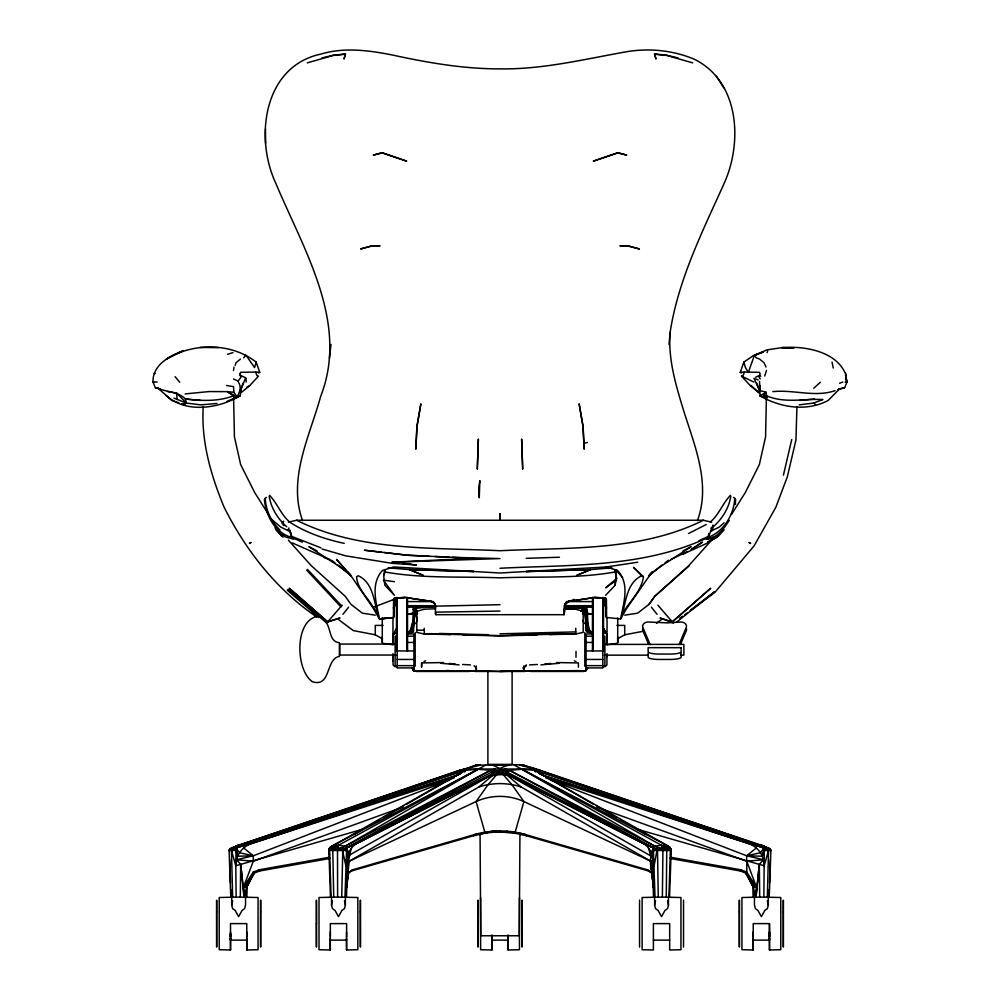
<?xml version="1.0" encoding="UTF-8"?>
<svg xmlns="http://www.w3.org/2000/svg" width="1000" height="1000" viewBox="0 0 1000 1000"><rect width="100%" height="100%" fill="white"/><g stroke="black" fill="none" stroke-linecap="round" stroke-linejoin="round"><path stroke-width="1.5" d="M230.525 933.875L230.525 936.812L230.5 923.612L246.762 923.612L246.762 936.812M230.512 933.375L230.512 950L219.225 949.7L219.225 897.525L230.512 897.237M246.788 939.562L246.775 950L258.062 949.7L258.062 897.525L246.775 897.237M330.337 936.812L330.35 923.612L346.625 923.612L346.613 936.812M564.087 614.688L564.85 604.1L564.087 614.688L435.913 614.688L435.238 613.65L435.763 606.15L434.387 603.138L431.613 601.375L404.6 597.388L394.4 598.013L393.575 599.538L393.425 617.712L379.387 618.938L373.363 608.438L351.037 575.938L336.6 559.513L351.037 575.938M487.887 671.2L487.887 764.375L512.112 764.375L512.112 671.2M507.463 765.138L485.725 765.088L338.462 845.263L337.2 850.188L346.675 847.812L355.913 843.95L489.725 776L500 774.587L500 768.55C512.75 761.1 527.438 766.038 540.25 770.3L770.125 848.662L770.9 850.188L769.237 897.138L753.5 897.138L753.363 886.625L745.788 873.112L740.35 870.987L669.875 858.413M592.45 650.938L592.487 597.4M593.138 650.938L593.175 597.4M602.8 650.938L602.837 597.5M603.525 597.5L603.488 650.938L586.075 650.938M617.712 617.825L617.712 642.562L616.85 643.4L607.075 644.737L607.038 618.337M753.238 936.812L753.238 923.612L769.513 923.612L769.513 936.812L769.425 923.612M753.238 931.862L753.225 950L741.938 949.7L741.938 897.525L753.225 897.237M766.4 399.988L766.4 397.238L765.575 436.85L759.312 464.712L745.312 492.537L731.425 514.55M796.925 406.863L795.95 439.95L787.337 476.8L775.85 507.287L754.062 545.938L714.912 592.4L689.963 610.9M230.512 940.113L230.512 937.9L230.512 940.113L246.725 940.113L246.713 937.9M234.862 847.3L238.625 845.263L229.875 848.662L229.1 850.188L230.763 897.138L246.5 897.138L246.637 886.625L254.213 873.112L259.65 870.987L330.125 858.413M330.325 931.862L330.288 950L319.012 949.7L319.012 897.525L330.288 897.237M346.538 931.862L346.562 950L357.837 949.7L357.837 897.525L346.562 897.237M392.962 618.337L392.962 644.725L383.15 643.4L382.287 642.562L382.287 617.825M491.925 939.562L491.9 950L480.613 949.7L480.613 897.525M508.2 939.562L508.162 950L519.45 949.7L519.45 897.525M576.013 657.25L576.038 651.438M662.375 897.138L662.95 848.662L661.538 845.263L514.275 765.088M753.225 937.9L753.225 940.113L769.438 940.113L769.438 937.9L769.438 940.113M769.488 950L769.45 931.862L769.488 950L780.775 949.7L780.788 923.612L780.775 897.525L769.488 897.237M763.863 897.138L764.3 850.5L763.962 846.15L761.375 845.263L765.138 847.3M330.312 937.9L330.288 940.113L346.512 940.113L346.525 937.9M394.225 616.875L394.375 599.4M643.413 576.675C641.762 591 629.25 601.725 622.312 613.825C626.112 600.388 627.325 582.238 641.75 575.763L643.413 576.675L633.562 567.375L641.75 575.763M240.3 897.138L240.688 864.375L236.513 859.712C238.275 852.537 243.538 846.7 250.35 843.95L458.325 774.925M421.637 662.938L421.587 667.212L421.65 662.925L443.55 662.562M341.737 897.138L342.788 849.1L341.875 847.513L333.237 848.988L330.588 848.662L329.85 847.513L467.25 769.025L532.75 769.025L593.713 804.412M393.425 617.712L379.538 618.837C376.225 603.05 370.163 583.725 382.512 570.438L393.65 566.962L500 573L606.35 566.962L637.75 562.212M523.638 670.6L523.725 666M666.263 897.138L666.762 848.988L661.538 845.263L654.75 846.15L509.4 770.3L505.037 769.025L503.088 773.088L503.387 774.7L512.075 784.887L523.913 801.55L650.825 861.237L652.375 864.375L653.5 884.65M363.475 829L240.688 864.375L243.35 887.588L246.287 897.138L246.525 887.588L247.812 883.2M519.938 833.988L519.263 935.763L480.737 935.763L480.062 833.988M302.613 520.7C287.375 478.762 309.788 436.25 320.75 396.138C349.412 322.625 303.488 249.587 275.988 183.675C254.375 138.175 263.275 66.312 320.9 54.088C344.25 47.025 369 50.388 392.45 55.025C427.825 62.713 463.688 68.963 500 68.875C543.162 69.525 585.138 59.025 627.337 51.6C649.862 48 673.1 50.35 694.188 59.175C739.587 81.388 742.8 142.5 724.013 183.675C702.412 231.637 678.2 279.837 670.125 332.362C667.962 358.75 675.675 384.5 683.275 409.462C694.275 444.925 711.2 483.65 697.387 520.7M767.35 897.138L768.538 850.5L767.887 847.513L770.575 850.5M344.975 897.138L346.675 847.812L345.25 846.15L338.462 845.263L331.675 846.15L328.837 849.1L330.462 897.138L346.475 897.138L347.625 864.375L346.525 859.712C347.762 853.575 350.525 847.475 355.913 843.95L491.675 774.438L500 772.95L508.325 774.438L653.325 847.812L662.5 850.5M523.675 670.475L523.737 668.012L526.475 665.037L523.062 668.15L525.925 665.713M753.5 897.138L753.675 890.9M564.987 606.475L564.087 614.038M668.888 897.138L670.413 850.5L669.412 848.662L661.538 845.263L668.325 846.15L670.15 847.513L671.2 850.5L669.538 897.138L653.525 897.138L652.375 864.375L653.475 859.712C652.237 853.575 649.475 847.475 644.087 843.95L508.325 774.438L504.25 770.662L500 770.2L492.025 771.95L346.675 847.812L347.4 856.225L489.725 776L495.75 770.662L500 772.95L504.25 770.662L653.325 847.812L655.025 897.138M246.287 897.138L246.637 886.625L243.35 887.588L244.013 897.138L240.688 864.375L235.787 865.7L236.137 897.138M769.025 897.138L769.287 889.362M769.488 883.15L770.263 859.825M329.588 850.5L329.85 847.513L328.837 849.1L329.588 850.5L331.112 897.138M346.5 884.65C346.887 871.988 348.175 860.013 351.45 847.862M417.475 613.775L416.075 608.138L415.075 609.812L413.4 631.7L407.75 632.762M838.55 388.938L844.613 387.812L839.275 389.188L828.1 400.513C806.287 411.925 780.688 407.562 759.95 395.95L760.05 385.475M636.525 829L759.312 864.375L755.987 897.138L759.312 864.375L763.487 859.712C761.725 852.537 756.462 846.7 749.65 843.95L541.675 774.925M540.25 770.3L540.2 774.438L535.475 769.25L770.9 850.188M733.525 497.463L734.788 498.137C734 514.4 724 531.337 708.375 537.325L708.675 533.425M449.837 779.938L253.325 855.788L237.688 856.225L236.038 846.15L459.75 770.3L464.525 769.25L459.8 774.438L459.75 770.3L480.3 765.138L485.725 765.088M605.6 595.312L615.163 585.225L616.05 575.025L614.85 569.55M652.6 856.225L653.325 847.812L654.75 846.15L662.8 850.188L670.275 850.188L671.162 849.1L668.325 846.15L534.45 770.3L521.925 769.25L509.4 770.3L507.975 771.95L508.325 774.438L510.275 776L650.575 855.788L652.6 856.225L653.575 850.5L657.212 849.1L662.8 850.188M564.85 604.1L564.113 612.163L564.712 611.788M669 344.45L670.125 332.362M760.288 378.9L759.05 377.362L760.15 373.837L759.463 372.337L744.438 372.038L743.05 375.637L741.475 376.087L750.4 385.775L758.863 392.638L759.15 389.837M735.35 504.462L735.6 499.475L735.15 498.663L734.562 499.275M670.275 850.188L670.15 847.513L669.412 848.662L666.762 848.988L658.125 847.513L657.212 849.1L654.15 865.7L652.375 864.375L653.487 887.588L651.9 873.112L647.575 869.837L525.425 834.562C508.875 829.712 491.125 829.712 474.575 834.562L352.425 869.837L348.1 873.112L346.512 887.588L347.625 864.375L345.85 865.7L342.488 850.5M345.85 865.7L346.525 859.712L349.425 855.788L346.675 847.812L490.6 770.3L494.963 769.025L496.912 773.088L496.613 774.7L487.925 784.887L476.087 801.55L349.175 861.237L346.525 859.712M329.425 358.175L331 344.45M615.175 585.212L616.3 575.65L614.925 569.75M229.425 850.5L232.113 847.513L231.462 850.5L235.787 865.7L236.513 859.712L253.325 855.788L243.562 847.862M605.7 607.6L605.662 603.387L603.275 603.125M394.4 598.013L395.112 598.562L393.512 608.35L394.125 604.15L394.3 607.6M346.675 847.812L491.675 774.438L492.025 771.95L494.963 769.025M235.787 865.7L236.075 847.812L459.75 770.3M258.425 373L259.75 372.362L256.175 362.125C231.025 342.35 193.088 342.688 166.337 359.1L182.963 350.863C169.275 356 152.463 365.138 152.988 382.038L155.387 387.812L160.162 388.762M233.512 370.5L234 367.075M348.762 872.125L346.512 887.588L349.175 861.237L479 786.925L492.987 775.088L496.912 773.088M670.525 855.062L671.2 850.5L653.575 850.5M166.163 395.487C185.938 413.6 218.325 408.6 240.05 395.95L241.3 388.812M550.163 779.938L746.675 855.788L762.312 856.225L763.925 847.812L534.362 770.2L533.225 768.55L519.7 765.138L524.312 765.138M345.387 897.237L345.387 905.15L344.475 908.625L341.938 910.425L338.475 916.637L335.012 910.425L332.475 908.625L331.538 905.15L332.463 900.763M245.55 897.237L245.55 905.15L244.625 908.625L242.087 910.425L238.625 916.637L235.162 910.425L232.625 908.625L231.7 905.15L232.638 900.763M668.462 897.237L668.462 905.15L667.537 908.625L665 910.425L661.538 916.637L658.075 910.425L655.537 908.625L654.613 905.15L655.537 900.763M582.525 613.775L583.725 608.288L584.625 608.025L586.55 629.888L587.212 631.725L590.925 631.475M512 671.175L585.65 671.137L587.1 667.788M783.438 475.112L791.725 439.525M586.7 667.475L585.312 670.775L512.188 670.8M282.312 523.362L283.525 521.362L282.312 523.362L284.25 525.525L283.263 525.388M412.388 622.762L410.087 631.413L409.075 631.475M768.3 897.237L768.3 905.15L767.375 908.625L764.837 910.425L761.375 916.637L757.913 910.425L755.375 908.625L754.45 905.15L754.45 897.237M235.212 365.425L235.925 362.788L240.4 359.113M383.95 575.025L385.325 569.95M385.238 570.15L383.7 575.65L384.825 585.212L394.4 595.312L383.4 580.112L394.4 581.7M759.7 897.138L759.312 864.375L764.212 865.7L768.538 850.5M256.175 362.125L254.562 367.55L245.963 355.15L243.7 357.812M243.388 382.962L237.2 396.962L227.087 401.312M597.062 807.1L746.75 861.237L746.812 872.125L756.65 887.588L753.363 886.625L753.713 897.138L756.65 887.588L746.75 861.237L746.675 855.788L756.438 847.862M412.55 625.975L410.087 631.413L413.4 631.7M764.725 376.012L766.488 370.5M762.312 856.225L764.3 850.5L768.325 849.1L770.837 850.5L764.3 850.5M741.575 373L740.25 372.362L743.825 362.125L754.038 355.15L763.188 351.975M580.9 611.45L582.9 607.612L564.375 609.263M767.075 352.612L767.638 351.012M412.788 631.725L415.375 608.025L433.963 606.525M415.662 623.587L417.188 620.4L415.075 609.812M243.35 887.588L253.188 872.125L254.213 873.112L246.525 887.588L253.988 872.125L254.213 873.112L243.35 887.588L253.25 861.237L253.325 855.788L239.475 852.738L236.075 847.812L229.1 850.188M708.375 537.325L712.962 525.112M509.4 770.3L653.325 847.812C647.337 860.212 652.562 874.638 653.487 887.588L650.825 861.237L521 786.925L507.013 775.088L503.088 773.088M844.613 387.812L847.013 382.038L845.588 374.85M679.025 644.562L686.475 626.9A5.5 4.35 0 0 0 681.025 622.013L667.275 622.875L648.1 622.013A5.5 4.35 0 0 0 642.65 626.9L650.15 644.562M680.75 643.85L686.475 630.262A5.5 4.35 0 0 0 686.275 628.45M348.1 873.112L351.45 870.987L473.6 835.725L484.338 833.388L484.837 832.225L476.087 801.55C491.188 794.663 508.812 794.663 523.913 801.55L515.163 832.225L515.662 833.388L526.4 835.725L648.55 870.987L651.9 873.112M289.262 531.112L287.838 530.525L288.975 527.913M411.5 631.663L412.388 629.738L413.288 609.725L414.663 607.35M587.612 668.238L585.65 671.137M412.863 609.2L414.45 606.775M396.163 628.763L393.075 634.775L395.75 632.9M740.35 870.987L740.95 869.837L746.812 872.125L745.788 873.112L753.475 887.588L753.713 897.138M670.413 850.5L671.162 849.1M606.562 617.475L620.612 618.938L626.638 608.438L652.062 572L648.737 575.887L659.887 566.987L691.125 546.688L682.987 550.887M328.837 849.1L329.725 850.188L330.588 848.662L338.462 845.263L333.237 848.988L332.775 850.5L333.738 897.138M155.387 387.812L158.262 388.4L171.9 400.513L178.85 402.775M327.738 621.838L340 617.975L327.65 621.925L289.262 588.25L327.738 621.838L342.113 605.188M495.75 770.662L492.987 775.088L491.675 774.438M729.287 520.375C723.913 528.488 717.362 537.987 706.9 539.087L706.062 538.888L706.7 538.1C642.212 567.913 569.275 564.725 500 568.25M454.113 777.925L250.35 843.95L236.075 847.812L465.637 770.2L466.775 768.55L475.688 765.138L480.35 765.138L475.688 765.138M541.675 774.912L763.925 847.812L760.525 852.738L746.675 855.788L763.487 859.712L764.212 865.7M624.725 615.163L637.65 613.175L649.062 604.312L654.837 596.2L688.812 565.625L711.637 540.125M649.062 604.312L654.837 596.213M466.775 768.55L467.25 769.025L465.637 770.2M240.263 390.487L239.95 385.475L238.062 381.075L240.95 377.362L239.85 373.837M342.95 614.288L348.625 607.188M587.612 622.762L589.913 631.413L588.312 628.725L587.137 609.2L585.875 606.688L587.612 629.738L588.5 631.663M534.362 770.2L532.75 769.025L533.225 768.55M351.45 870.987L352.425 869.837M473.6 835.725L474.575 834.562C491.65 831.925 508.6 830.163 525.425 834.562L526.4 835.725M769.837 848.988L761.375 845.263L768.425 848.375M568.387 601.375L564.237 606.15L565.612 603.138L568.387 601.375L595.4 597.388L605.6 598.013L606.425 599.538L606.575 617.712M718.4 536.138L724.15 529.763M240.613 375.513L245.613 377.738L240.85 389.837L241.137 392.638L249.6 385.775L258.525 376.087L256.95 375.637L255.562 372.038L240.538 372.337L240.238 375.613M464.55 771.95L467.25 769.025M710.35 521.975C719.025 514.688 722.638 503.35 730.413 495.363L730.775 496.213C729.087 507.912 722.125 519.038 713.238 526.775L712.163 530.525L710.738 531.112M327.65 621.925L326.562 623L288.075 589.388M394.812 632.9L393.075 634.525L393.075 644.75M813.75 388.225L820.288 382.287M724.087 522.762L719.3 527.075L712.163 530.525L711.025 527.913M414.137 670.163L413.3 667.475L414.35 671.137L487.987 671.175M655.1 596.05L689.087 565.913M672.35 621.925L710.738 588.25L672.262 621.838L660 617.975L673.438 623M617.075 578.2L605.6 587.85L616.6 580.112M491.375 832.438L492.987 831.137L515.662 833.388M676.975 621.825L714.4 591.888L691.012 609.775M649.6 574.688L662.562 564.763M664.912 562.962L668.45 560.25M682.4 616.375L679.938 618.263L682.487 616.462M217.062 403.438L200.8 404.875L186.438 403.075L184.412 404.588L181.625 403.688L184.7 403.713M656.462 623.3L661.338 619.65M684.975 614.612L687.475 612.762M755.7 377.175L759.388 375.513L760.75 376.175M459.613 771.95L464.137 769.025M393.95 604.763L396.725 603.125L394.338 603.387M706.237 524.5L688.487 533.562M329.725 850.188L337.2 850.188L345.25 846.15L478.075 769.25L490.6 770.3L492.025 771.95M650.825 861.237L653.475 859.712L650.575 855.788L648.55 847.862M353.738 834.638L361.825 829.987M371.25 824.562L373.95 823.012M376.65 821.462L379.338 819.912M383.375 817.588L403.587 805.962M406.287 804.412L465.55 770.3L478.075 769.25L331.675 846.15M617.475 638.9L624.725 634.8L643.775 631.15M566.225 602.65L574.288 599.362M687.475 551.55L670.812 559.487M345.25 846.15L490.6 770.3M508.325 774.438L507.013 775.088L500 774.587M707.85 542.888L682.837 554.225M845.3 373.425C835.812 351.225 804.488 345.712 782.013 347.638L766.737 349.913L754.362 355.513L748.325 372.4L745.438 367.55L743.825 362.125M246.938 387L249.6 385.775M698.988 540.662L708.425 536.337M231.575 848.375L238.625 845.263L230.162 848.988M590.65 569.587L526.15 571.575L590.65 569.587L576.875 575.337L590.65 569.587L611.938 567.863M763.05 352.088L754.362 355.513L756.3 357.812L759.6 359.113L764.075 362.788L766 367.075M253.188 872.125L259.05 869.837L329.525 857.262M839.575 383.25L842.837 382.013M376.75 605.95L393.575 599.538M799.2 404.875L813.562 403.075L822.913 399.538C804.1 398.562 784.562 403.575 766.513 395.775L762.8 396.962L766.15 392.275L759.737 390.487L756.612 382.962M837.537 389.837L839.275 389.188M402.938 807.1L253.25 861.237L236.513 859.712M240.05 395.95L237.2 396.962L233.487 395.775L227.15 391.637L209.05 391.562L185.113 393.913M358.75 805.675L380.788 798.088M405.763 789.488L439.55 777.85M455.712 772.288L463.062 769.75M236.038 846.15L476.9 765.088M835.025 390.688C814.788 397.575 793.587 389.425 772.85 391.637M423.95 661.438L425.637 660.863M236.075 847.812L458.325 774.912M307.337 62.875L333.1 55.475L345.487 54.175L344.05 59.013L345.487 53.987L333.062 55.287L321.825 57.975M227.625 354.312L232.925 352.612M233.487 395.775C218.125 401.788 201.475 400.8 185.387 399C178.038 391.438 167.362 392.388 158.262 388.4M706.9 539.087L714.65 536.938M484.338 833.388L492.987 831.137M288.375 522.137L296.637 520.25L703.363 520.25L711.625 522.137M615.975 571.775C577.925 578.85 538.562 576.3 500 577.85C461.438 576.3 422.075 578.85 384.025 571.775M479 786.925C492.688 782.5 507.312 782.5 521 786.925M584.8 443.075L587.325 442.537M549.475 634.637L575.763 633.962L583.188 632.413L583.188 611.4L575.763 609.2L564.938 608.8M337.2 850.188L342.788 849.1L346.425 850.5L347.4 856.225M316.45 616.575C294.15 621.975 295.85 670.95 312.575 681.825C331.312 687.487 325.45 658.75 339.375 656.425L339.375 642.688C329.087 641.862 331.075 628.812 326.15 622.4M703.363 520.25C640.713 551.475 567.925 547.388 500.012 550.725C432.088 547.375 359.288 551.475 296.637 520.25M568.612 601.4L594.35 597.513L605.6 598.013M408.2 613.987L412.825 613.4L408.625 613.862M407.713 614.338L412.337 613.75M404.6 597.388L395.112 598.562L405.65 597.513L431.388 601.4L435.15 604.1M845.175 382.212L847.013 382.038L846.325 382.013M379.387 618.938L393.438 617.475M218.25 347.612L200 347.438M585.462 627.638L586.6 631.7L592.65 632.562M814.613 399L799.8 400.35M746.75 861.237L763.487 859.712M157.162 382.013L152.988 382.038L153.675 382.013M540.962 664.862L559.012 663.3M544.95 663.975L550.875 663.487M740.25 372.362L744.438 372.038M529.587 664.887L537.388 664.488M560.638 633.475L512.188 634.688M417.1 607.612L435.8 606.862M435.062 608.8L424.237 609.2L416.812 611.4L416.812 632.425L424.237 633.975L450.525 634.637M526.213 558.325L559.438 557.238M478.825 670.775L500 671.45L521.175 670.775M414.338 670.013L413.237 670.05L411.85 667.875M653.4 897.237L642.125 897.525L642.125 949.7L653.4 950L653.4 923.612L669.675 923.612L669.675 950L680.95 949.7L680.95 897.525L669.675 897.237M500 633.812L575.763 631.9M575.763 633.663L500 635.625L424.237 633.663M537.112 634.95L500 635.925L462.887 634.95M414.475 669.862L414.688 670.775L487.812 670.8M435.763 606.15L500 604.688M500 671.45L521.1 671M500 611.062L435.887 612.163L435.913 614.688M473.762 671.175L489.087 671.025M552.425 670.962L579.625 670.588M407.775 601.587L433.562 601.587M566.438 601.587L592.225 601.587M407.775 605.7L435.075 605.7M564.925 605.7L592.225 605.7M407.775 607.2L435.075 607.2M564.925 607.2L592.225 607.2M383.075 625.413L375.275 625.413L375.275 634.8L382.525 638.9M616.925 625.413L624.725 625.413L624.725 634.8M416.812 630.2L424.237 630.2M604.25 632.9L605.188 632.9M407.837 633.938L413.925 633.938L413.925 667.925L397.2 667.925L397.2 633.938M592.163 633.938L586.075 633.938L586.075 667.925L602.8 667.925L602.8 633.938M407.837 636.225L413.925 636.225M586.075 636.225L592.163 636.225M407.837 642.438L413.925 642.438M586.075 642.438L592.163 642.438M396.025 644.062L339.812 644.062L339.812 655.05L396.025 655.05M604.25 644.4L683.875 644.4L683.875 655.15L680.763 655.15M413.925 650.938L396.512 650.938L396.475 597.5M604.25 655.15L647.962 655.15M397.2 659.438L413.925 659.438M586.075 659.438L602.8 659.438M556.45 662.562L578.35 662.925L578.413 667.212M397.2 665.65L413.925 665.65M586.075 665.65L602.8 665.65M397.238 666.625L394.812 666.612L393.075 664.95L393.075 654.262M602.762 666.625L605.188 666.612L606.925 664.95L606.925 654.262M416.037 671.45L469.263 671.45M475.05 671.45L524.95 671.45M530.737 671.45L583.962 671.45M490.012 831.875L509.988 831.875M235.7 850.5L229.163 850.5L231.675 849.1L235.7 850.5L237.688 856.225M346.425 850.5L328.8 850.5L329.475 855.062M653.4 940.113L669.613 940.113M510.863 671.025L526.237 671.175M372.8 606.688L377.688 613.825C373.888 600.388 372.675 582.238 358.25 575.763L356.587 576.675C357.125 588.362 367.287 596.975 372.8 606.688L375.825 606.712M487.812 634.688L439.363 633.475M407.837 564.212L410.925 564.25M409.35 569.587L423.125 575.337L409.35 569.587L473.888 571.5L409.35 569.587L388.062 567.863M781.75 347.612L793.875 347.987L782.013 347.638M587.212 631.725L586.15 630L584.925 609.812L583.925 608.138M407.75 632.263L412 632.438M566.038 606.525L584.625 608.025M429.038 556.237L407.438 555.237L364.363 550.212L381.287 552.188M435.213 556.525L449.1 557.175M452.188 557.325L500 558.575L391.912 562.225L473.787 558.325L407.438 555.237L384.363 552.537M590.037 632.812L592.663 632.938M462.612 664.488L470.412 664.887M255.562 372.038L259.75 372.362M449.125 663.487L455.05 663.975M440.988 663.3L459.038 664.862M446.825 670.45L449.875 670.713M200.2 400.35L185.387 399L186.438 403.075L173.95 398.137M233.85 392.275L227.15 391.637L237.2 396.962L233.85 392.275L233.538 386.613L226.625 385.513M594.35 597.513L604.888 598.562L605.875 604.15M413.787 670.913L413.237 670.05L413.787 670.913L416.463 671.175L413.237 670.05L412.388 668.238M591.375 613.862L587.175 613.4L591.8 613.987M402.875 563.425L416.438 564.987L392.375 563.362L345.763 555.862L322.125 549M587.663 613.75L592.288 614.338M155.912 388.137L157.137 388.3M186.438 403.075L176.637 393.062L167.5 391.538M375.275 615.163L362.35 613.175L350.938 604.312L345.163 596.213L311.188 565.625L288.363 540.125M415.375 608.025L416.075 608.138M670.475 857.262L740.95 869.837M375.275 634.8L353.288 630.588L338.663 619.65M678.175 57.975L666.938 55.287L654.513 53.987L655.95 59.013L654.513 54.175L666.9 55.475L692.663 62.875M266.475 497.463L265.212 498.137C265.65 509.988 271.262 521.9 279.988 529.975M767.15 397.7L759.95 395.95L766.15 392.275L766.513 395.775M344.225 543.337C325.3 539.325 306.75 532.975 290.35 522.575M763.925 847.812L749.65 843.95L545.887 777.925M606.35 566.962L617.487 570.438C630.25 583.837 623.488 603.263 620.612 618.938M574.362 660.863L576.05 661.438M292.15 542.888L330.087 559.637M523.1 765.088L763.962 846.15M603.312 603.837L606.05 604.763L606.487 608.35M536.938 769.75L544.288 772.288M560.45 777.85L594.237 789.488M619.212 798.088L641.25 805.675M320.95 547.837L291.575 536.337L291.625 537.325C274.95 532.975 265.775 515.513 264.4 499.475L264.85 498.663L265.438 499.275M324.175 557.65L329.188 559.487M154.25 373.2L155.213 373.575M758.2 379.95L753.988 378.288L758.575 388.55M653.325 847.812L644.087 843.95L510.275 776L507.013 775.088L504.25 770.662M302.35 542.137L293.3 538.1L293.938 538.888L293.1 539.087L285.35 536.938L279.225 531.45M492.537 765.138L500 768.55M233.45 378.95L238.062 381.075M753.838 382.05L741.475 376.087L744.45 378.088M287.838 530.525L280.7 527.075L271.225 518.987M317.013 550.887L308.875 546.688L340.112 566.987L351.262 575.887L347.938 572M668.325 846.15L521.925 769.25L654.75 846.15M596.413 805.962L616.625 817.588M620.662 819.912L623.35 821.462M626.05 823.012L628.75 824.562M638.175 829.987L646.263 834.638M535.862 769.025L540.388 771.95M311.975 608.5L314.55 610.225M275.075 527.65L275.85 529.763L283.137 537.188M813.562 403.075L815.588 404.588M331.55 560.25L335.087 562.962M337.438 564.763L350.4 574.688M316.9 617.087C276.663 589.788 245.812 550.525 224.15 507.287C211.3 476.337 201.6 443.425 203.075 409.613L203.075 406.863M507.013 831.137L508.625 832.438M287.275 590.2L318.8 617.513M750.9 385.375L758.863 392.638M286.762 526.775C277.875 519.038 270.912 507.912 269.225 496.213L269.587 495.363C277.362 503.35 280.975 514.688 289.65 521.975M505.037 769.025L507.975 771.95M474.075 665.713L476.262 668.012L476.325 670.475M307.488 569.375L341.675 605.925M306.7 570.163L340.95 606.925M532.75 769.025L535.45 771.95M672.262 621.838L657.887 605.188M647.575 869.837L648.55 870.987M615.887 569.688L622.562 577.675M175.1 376.675L179.713 382.287M651.375 607.188L657.05 614.288M276.012 528.862L281.6 536.138M756.65 887.588L745.788 873.112L746.012 872.125L753.475 887.588L752.188 883.2M582.812 620.4L584.338 623.587M716.4 76.237L723.763 87.737M268.575 514.55L254.688 492.537L240.688 464.712L234.425 436.85L233.6 397.238M259.05 869.837L259.65 870.987M606.925 634.775L603.837 628.763L606.925 634.525L606.925 644.75M648.425 643.85L642.65 630.262A5.5 4.35 0 0 1 642.85 628.45M587.45 625.975L588.312 628.725M289.725 530.125L291.6 536.75M614.763 570.15L616.3 575.65M289.738 530.337L291.625 537.325L291.1 533.162M344.45 900.763L345.387 905.15M767.362 900.763L768.3 905.15M667.537 900.763L668.462 905.15M832.05 362.1L833.238 367.987M845.525 374.862L846.65 382.05L845.75 373.2M653.475 859.712L654.15 865.7M176.637 393.062L177.087 399.538M246.012 378.288L246.163 382.05M229.737 859.825L230.512 883.15M230.712 889.362L230.975 897.138M246.325 890.9L246.5 897.138M393.075 661.137L392.962 653.888M231.462 850.5L232.65 897.138M759.55 381.413L759.737 390.487M476.275 666L476.362 670.6M657.513 850.5L658.263 897.138M605.625 599.4L605.775 616.875M346.562 950L346.512 939.562M330.288 950L330.25 939.562M508.1 937.9L508.113 940.113L491.9 940.113L491.875 937.9M508.162 950L508.088 934.875M491.9 950L491.875 934.875M265.487 129.05L265.562 143.275M753.225 950L753.213 939.562M337.5 850.5L337.625 897.138M246.775 950L246.713 931.862M230.512 950L230.5 931.862M407.512 597.4L407.55 650.938M406.825 597.4L406.863 650.938M397.163 597.5L397.2 650.938M316.488 923.612L316.438 900.163L316.438 947.062L316.388 923.612M683.525 900.163L683.525 947.062M681.137 653.05L681.137 657.113A10.987 2.325 0 0 1 670.138 659.45L659.15 659.45A10.987 2.325 0 0 1 648.15 657.113L648.15 653.05M654.613 897.237L654.613 905.15M639.55 900.163L639.55 947.062M617.712 636.888L617.712 642.562M607.038 653.888L607.038 656.625M604.875 636.025L604.875 665.85M604.212 598.438L604.212 605.837M584.825 632.5L584.825 666.25M575.763 628.25L575.763 633.962M500 830.812L500 831.975M424.237 628.25L424.237 633.962M415.175 632.5L415.175 666.25M395.788 598.438L395.788 605.837M395.125 636.025L395.125 665.85M382.287 636.888L382.287 642.562M331.538 897.237L331.538 905.15M231.7 897.237L231.7 905.15M216.637 911.888L216.663 947.062L216.663 900.163L216.637 911.888M260.613 911.888L260.625 947.062L260.625 900.163L260.613 911.888M360.363 911.888L360.412 947.062L360.412 900.163L360.363 911.888M478.013 911.888L478.05 947.062L478.05 900.163L478.013 911.888M500 513.825L499.988 519.788L500 513.825M521.975 911.888L522.013 947.062L522.013 900.163L521.975 911.888M739.362 911.888L739.375 947.062L739.375 900.163L739.362 911.888M783.325 911.888L783.337 947.062L783.337 900.163L783.325 911.888M478.363 439.275L477.312 468.938L478.363 439.275M479.85 480.875L479.25 497.8L478.7 487.738L479.85 480.875M416.9 426.575L415.85 449.2L416.95 426.788L420.875 403.812L416.9 426.575M749.175 542.525L750.537 543.45L749.175 542.525M717.613 535.95L707.688 542.188L717.613 535.95M250.825 542.525L249.462 543.45L250.837 542.55M699.2 544.237L691.075 549.625L702.55 542.1L699.2 544.237M716.862 537.188L710.4 540.85L716.862 537.188M617.875 152.662L593.275 161.163L617.788 152.95L626.75 155.113L617.875 152.662M382.125 152.662L373.25 155.113L382.212 152.95L406.725 161.163L382.125 152.662M372.388 245.75L360.625 248.962L372.375 245.8L380.062 245.8L372.388 245.75M627.612 245.75L619.938 245.8L627.625 245.8L639.375 248.962L627.625 245.8M681.137 647.675L648.15 647.675L648.15 651.75A10.987 2.325 0 0 0 659.15 654.075L670.138 654.075A10.987 2.325 0 0 0 681.137 651.75L681.137 647.675M583.1 426.575L579.125 403.812L583.05 426.788L584.15 449.2L583.1 426.575M522.688 468.938L521.638 439.275L522.688 468.938"/></g></svg>
